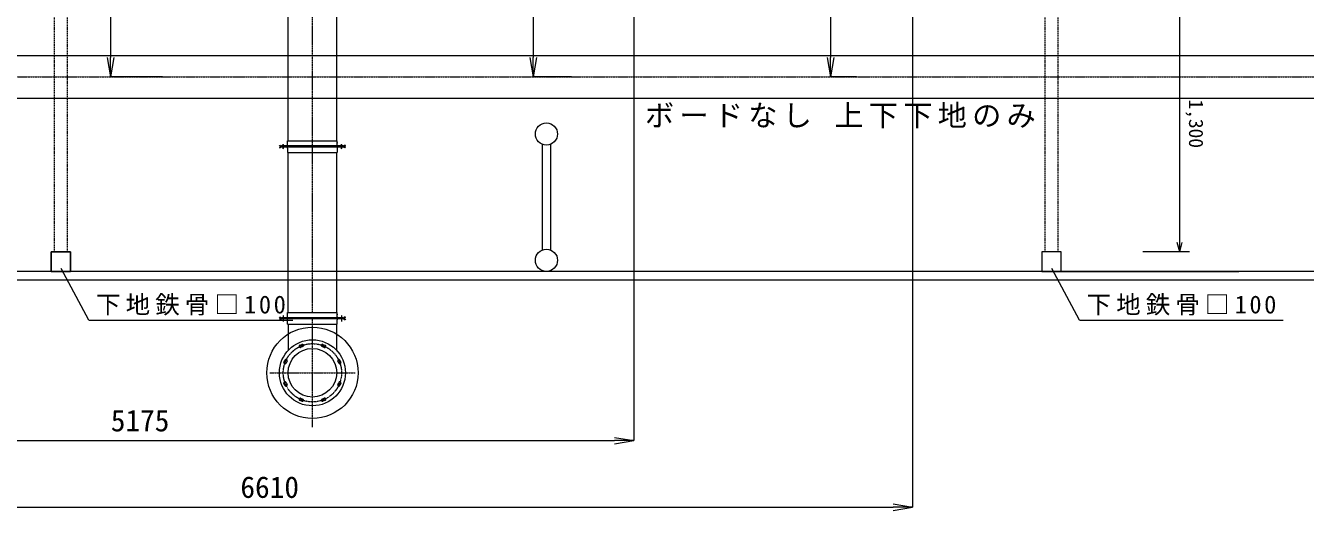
# Model space of a CAD drawing. Units: millimetres at full size. Extents: x -21196 to 21204, y -11807 to 11807.
# Drawn here: x -16653 to -10063, y -11807 to -9312 of the extents above; entities that cross this region are included whole.
import ezdxf
from ezdxf.enums import TextEntityAlignment as Align

# ---------------------------------------------------------------- set-up
doc = ezdxf.new("R2010")
doc.units = ezdxf.units.MM
doc.header["$LTSCALE"] = 0.5
doc.header["$PDMODE"] = 32
doc.header["$PDSIZE"] = 0.25
doc.linetypes.add('USER5', pattern=[2, 1.25, -0.25, 0.25, -0.25])
doc.linetypes.add('USER7', pattern=[38.099999, 12.7, -6.35, 12.7, -6.35])
for name, color, linetype, lineweight in [('0-1_0(機器配置図 260128.dwg)', 7, 'Continuous', 9), ('0-2_0-0(241129配置図菊池追記(立面図).jww)(機器配置図 260128.dwg)', 7, 'Continuous', 18), ('0-3_0-0(サニックス間仕切り.jww)(機器配置図 260128.dwg)', 7, 'Continuous', 9), ('0-4_0-2(241129配置図菊池追記(立面図).jww)(機器配置図 260128.dwg)', 7, 'Continuous', 9), ('0-A_AM_5(機器配置図 260128.dwg)', 6, 'Continuous', 15)]:
    doc.layers.add(name, color=color, linetype=linetype, lineweight=lineweight)
doc.styles.add('ＭＳ ゴシック', font='')
doc.styles.get('ＭＳ ゴシック').set_extended_font_data('MS Gothic')

msp = doc.modelspace()

# ---------------------------------------------------------------- linework, layer by layer
at = {"layer": '0-1_0(機器配置図 260128.dwg)'}
for p, q in [((-15300.7399, -9904.8451), (-15300.7399, -8944.4138)), ((-15050.7399, -9904.8451), (-15050.7399, -8944.4138)), ((-15345.7406, -9930.2274), (-15340.7573, -9933.1045)), ((-15345.7406, -9939.4627), (-15340.7573, -9936.5856)), ((-15345.7397, -9930.2266), (-15344.2402, -9927.6295)), ((-15345.7397, -9939.4635), (-15344.2402, -9942.0606)), ((-15344.2406, -9927.6293), (-15339.2573, -9930.5064)), ((-15344.2406, -9942.0608), (-15339.2573, -9939.1837)), ((-15017.2232, -9931.8451), (-15334.2566, -9931.8451)), ((-15017.2232, -9934.8451), (-15334.2566, -9934.8451)), ((-15017.2232, -9934.8451), (-15334.2566, -9934.8451)), ((-15017.2232, -9937.8451), (-15334.2566, -9937.8451)), ((-15303.7401, -9926.8451), (-15303.7401, -9904.8448)), ((-15303.7401, -9942.8451), (-15303.7401, -9964.8453)), ((-15303.7399, -9904.8451), (-15047.7399, -9904.8451)), ((-15047.7401, -9926.8451), (-15047.7401, -9904.8448)), ((-15047.7401, -9942.8451), (-15047.7401, -9964.8453)), ((-15007.2403, -9927.628), (-15012.2235, -9930.505)), ((-15007.2403, -9942.0621), (-15012.2235, -9939.1851)), ((-15005.7403, -9930.2261), (-15010.7235, -9933.1031)), ((-15005.7403, -9939.464), (-15010.7235, -9936.587)), ((-15005.7383, -9930.2252), (-15007.2384, -9927.6269)), ((-15005.7383, -9939.4649), (-15007.2384, -9942.0632)), ((-15303.7399, -9964.845), (-15047.7399, -9964.845)), ((-15300.7399, -10788.933), (-15300.7399, -9964.845)), ((-15050.7399, -10788.933), (-15050.7399, -9964.845)), ((-15303.7401, -10810.933), (-15303.7401, -10788.9328)), ((-15303.7399, -10788.933), (-15047.7399, -10788.933)), ((-15047.7401, -10810.933), (-15047.7401, -10788.9328)), ((-15345.7406, -10814.3153), (-15340.7573, -10817.1924)), ((-15340.7571, -10820.6737), (-15345.7402, -10823.5506)), ((-15345.74, -10823.5509), (-15344.2402, -10826.1486)), ((-15345.7397, -10814.3146), (-15344.2402, -10811.7175)), ((-15344.2406, -10811.7172), (-15339.2573, -10814.5944)), ((-15339.2572, -10823.2718), (-15344.2402, -10826.1487)), ((-15017.2229, -10818.9335), (-15334.2569, -10818.9326)), ((-15017.2229, -10821.9335), (-15334.2569, -10821.9326)), ((-15017.2232, -10815.933), (-15334.2566, -10815.933)), ((-15017.2232, -10818.933), (-15334.2566, -10818.933)), ((-15303.7401, -10848.9326), (-15303.74, -10826.9326)), ((-15303.7401, -10848.9326), (-15047.7399, -10848.9333)), ((-15300.7399, -10848.9326), (-15300.7399, -10983.7159)), ((-15050.7399, -10983.7159), (-15050.7399, -10848.9333)), ((-15047.7399, -10848.9333), (-15047.7399, -10826.9334)), ((-15007.2403, -10811.7159), (-15012.2235, -10814.5929)), ((-15012.2227, -10823.2727), (-15007.2396, -10826.1496)), ((-15005.7403, -10814.314), (-15010.7235, -10817.191)), ((-15010.7227, -10820.6746), (-15005.7397, -10823.5515)), ((-15005.7399, -10823.5519), (-15007.2397, -10826.1496)), ((-15005.7383, -10814.3132), (-15007.2384, -10811.7149)), ((-15240.9807, -10957.1035), (-15229.8964, -10952.5122)), ((-15225.3042, -10963.5988), (-15236.3885, -10968.1901)), ((-15115.0913, -10968.1901), (-15126.1757, -10963.5988)), ((-15121.5835, -10952.5122), (-15110.4991, -10957.1035)), ((-15322.1608, -11044.7766), (-15317.5695, -11033.6923)), ((-15306.4829, -11038.2845), (-15311.0742, -11049.3688)), ((-15040.4056, -11049.3688), (-15044.9969, -11038.2845)), ((-15033.9103, -11033.6923), (-15029.3191, -11044.7766)), ((-15317.5695, -11164.1739), (-15322.1608, -11153.0895)), ((-15311.0742, -11148.4973), (-15306.4829, -11159.5817)), ((-15044.9969, -11159.5817), (-15040.4056, -11148.4973)), ((-15029.3191, -11153.0895), (-15033.9103, -11164.1739)), ((-15229.8964, -11245.3539), (-15240.9807, -11240.7627)), ((-15236.3885, -11229.6761), (-15225.3042, -11234.2674)), ((-15126.1757, -11234.2674), (-15115.0913, -11229.6761)), ((-15110.4991, -11240.7627), (-15121.5835, -11245.3539))]:
    msp.add_line(p, q, dxfattribs=at)
at = {"layer": '0-1_0(機器配置図 260128.dwg)', "linetype": 'USER5'}
for p, q in [((-15175.7399, -9934.8451), (-15175.7399, -8918.4108)), ((-15325.7401, -9948.0582), (-15325.7401, -9921.6315)), ((-15325.7401, -9921.6319), (-15325.7401, -9948.0586)), ((-15175.7399, -10788.933), (-15175.7399, -9934.8451)), ((-15025.7401, -9921.6317), (-15025.7401, -9948.0584)), ((-15025.7401, -9948.0584), (-15025.7401, -9921.6317)), ((-15325.7401, -10805.7198), (-15325.7401, -10832.1465)), ((-15325.7399, -10802.5242), (-15325.74, -10835.341)), ((-15025.7401, -10805.7197), (-15025.7401, -10832.1464)), ((-15025.7398, -10802.525), (-15025.7399, -10835.3418)), ((-15175.7399, -11379.0584), (-15175.7399, -10818.933)), ((-15395.7399, -11098.9331), (-14955.7399, -11098.9331))]:
    msp.add_line(p, q, dxfattribs=at)
at = {"layer": '0-1_0(機器配置図 260128.dwg)'}
for radius in [235, 170, 125, 125]:
    msp.add_circle((-15175.7399, -11098.9331), radius, dxfattribs=at)
at = {"layer": '0-1_0(機器配置図 260128.dwg)', "linetype": 'USER5'}
msp.add_circle((-15175.7399, -11098.9331), 150, dxfattribs=at)
at = {"layer": '0-1_0(機器配置図 260128.dwg)'}
for centre, radius, start, end in [((-15334.2565, -9921.8447), 13, 240.00013, 270.00002), ((-15334.2565, -9947.8454), 13, 89.99998, 119.99987), ((-15334.2565, -9921.8447), 10, 240.00013, 270.00002), ((-15334.2565, -9947.8454), 10, 89.99998, 119.99987), ((-15308.7401, -9926.8451), 5, 270, 0), ((-15308.7401, -9942.8451), 5, 0, 90), ((-15042.7401, -9926.8451), 5, 180, 270), ((-15042.7401, -9942.8451), 5, 90, 180), ((-15017.2231, -9921.8447), 10, 270.00007, 299.99996), ((-15017.2231, -9921.8447), 13, 270.00007, 299.99996), ((-15017.2231, -9947.8454), 13, 60.00004, 89.99993), ((-15017.2231, -9947.8454), 10, 60.00004, 89.99993), ((-15334.257, -10831.9325), 13, 89.99986, 119.9998), ((-15334.2565, -10805.9327), 13, 240.00013, 270.00002), ((-15334.257, -10831.9325), 10, 89.99986, 119.9998), ((-15334.2565, -10805.9327), 10, 240.00013, 270.00002), ((-15308.7401, -10810.933), 5, 270, 0), ((-15308.74, -10826.9326), 5, 359.99984, 89.99984), ((-15042.7401, -10810.933), 5, 180, 270), ((-15042.7399, -10826.9334), 5, 89.99984, 179.99984), ((-15017.2231, -10805.9327), 10, 270.00007, 299.99996), ((-15017.2231, -10805.9327), 13, 270.00007, 299.99996), ((-15017.2229, -10831.9334), 13, 59.99988, 89.99982), ((-15017.2229, -10831.9334), 10, 59.99988, 89.99982), ((-15238.6846, -10962.6468), 6, 112.5, 292.5), ((-15227.6003, -10958.0555), 6, 292.5, 112.5), ((-15123.8796, -10958.0555), 6, 67.5, 247.5), ((-15112.7952, -10962.6468), 6, 247.5, 67.5), ((-15316.6175, -11047.0727), 6, 157.5, 337.5), ((-15312.0262, -11035.9884), 6, 337.5, 157.5), ((-15039.4536, -11035.9884), 6, 22.5, 202.5), ((-15034.8623, -11047.0727), 6, 202.5, 22.5), ((-15316.6175, -11150.7934), 6, 22.5, 202.5), ((-15312.0262, -11161.8778), 6, 202.5, 22.5), ((-15039.4536, -11161.8778), 6, 157.5, 337.5), ((-15034.8623, -11150.7934), 6, 337.5, 157.5), ((-15238.6846, -11235.2194), 6, 67.5, 247.5), ((-15227.6003, -11239.8107), 6, 247.5, 67.5), ((-15123.8796, -11239.8107), 6, 112.5, 292.5), ((-15112.7952, -11235.2194), 6, 292.5, 112.5)]:
    msp.add_arc(centre, radius, start, end, dxfattribs=at)
for p in [(-15047.7971, -9915.5727), (-15047.7971, -10799.6606), (-15175.74, -10818.933)]:
    msp.add_point(p, dxfattribs=at)
at = {"layer": '0-2_0-0(241129配置図菊池追記(立面図).jww)(機器配置図 260128.dwg)'}
for p, q in [((-13992.1316, -9923.1579), (-13992.1316, -10467.1334)), ((-13949.4316, -9923.1579), (-13949.4316, -10467.1334))]:
    msp.add_line(p, q, dxfattribs=at)
for points in [[(16029.2181, 11537.0041), (21086.368, 11537.0041), (21086.368, -10577.2956), (-19027.9315, -10577.2956)], [(-11420.7816, -10477.2956), (-11420.7816, -10577.2956), (-11520.7816, -10577.2956)]]:
    msp.add_lwpolyline(points, dxfattribs=at)
msp.add_lwpolyline([(-16520.7815, -10477.2956), (-16420.7815, -10477.2956), (-16420.7815, -10577.2956), (-16520.7815, -10577.2956)], close=True, dxfattribs=at)
for centre in [(-13970.7816, -9870.1456), (-13970.7816, -10520.1456)]:
    msp.add_circle(centre, 57.15, dxfattribs=at)
at = {"layer": '0-3_0-0(サニックス間仕切り.jww)(機器配置図 260128.dwg)', "linetype": 'USER7', "lineweight": 18}
for p, q in [((-16503.2815, -10477.2956), (-16503.2815, -9177.2956)), ((-16438.2815, -9177.2956), (-16438.2815, -10477.2956)), ((-11403.2815, -10477.2956), (-11403.2815, -9177.2956)), ((-11338.2815, -9177.2956), (-11338.2815, -10477.2956))]:
    msp.add_line(p, q, dxfattribs=at)
at = {"layer": '0-3_0-0(サニックス間仕切り.jww)(機器配置図 260128.dwg)'}
for p, q in [((-10710.2285, -10477.2956), (-10710.2285, -9177.2956)), ((-10710.2285, -10477.2956), (-10723.1694, -10428.9993)), ((-10710.2285, -10477.2956), (-10697.2875, -10428.9993)), ((-10660.2285, -10477.2956), (-10899.271, -10477.2956))]:
    msp.add_line(p, q, dxfattribs=at)
at = {"layer": '0-3_0-0(サニックス間仕切り.jww)(機器配置図 260128.dwg)', "lineweight": 18}
for p, q in [((-11420.7815, -10577.2956), (-17048.7745, -10577.2956)), ((-11320.7815, -10577.2956), (-10406.2351, -10577.2956))]:
    msp.add_line(p, q, dxfattribs=at)
at = {"layer": '0-3_0-0(サニックス間仕切り.jww)(機器配置図 260128.dwg)', "lineweight": 20}
for p, q in [((-16326.4473, -10827.9888), (-16469.053, -10561.5517)), ((-11226.4473, -10827.9888), (-11369.053, -10561.5517)), ((-16326.4473, -10827.9888), (-15277.181, -10827.9888)), ((-11226.4473, -10827.9888), (-10177.181, -10827.9888))]:
    msp.add_line(p, q, dxfattribs=at)
at = {"layer": '0-3_0-0(サニックス間仕切り.jww)(機器配置図 260128.dwg)', "lineweight": 18}
for points in [[(-16420.7815, -10577.2956), (-16420.7815, -10477.2956), (-16520.7815, -10477.2956), (-16520.7815, -10577.2956)], [(-11320.7815, -10577.2956), (-11320.7815, -10477.2956), (-11420.7815, -10477.2956), (-11420.7815, -10577.2956)]]:
    msp.add_lwpolyline(points, close=True, dxfattribs=at)
at = {"layer": '0-4_0-2(241129配置図菊池追記(立面図).jww)(機器配置図 260128.dwg)', "lineweight": 18}
for p, q in [((-18795.7815, -9466.0957), (20854.218, -9466.0957)), ((-18795.7815, -9685.8956), (20854.218, -9685.8956)), ((-19145.7815, -10620.0456), (21204.218, -10620.0456))]:
    msp.add_line(p, q, dxfattribs=at)
at = {"layer": '0-4_0-2(241129配置図菊池追記(立面図).jww)(機器配置図 260128.dwg)', "linetype": 'USER5', "lineweight": 18}
msp.add_line((-18795.7815, -9575.9956), (20854.218, -9575.9956), dxfattribs=at)
at = {"layer": '0-A_AM_5(機器配置図 260128.dwg)'}
for p, q in [((-16215.2138, -6943.6113), (-16215.2138, -9475.9956)), ((-12508.4954, -8007.6365), (-12508.4954, -9475.9956)), ((-12085.8346, -8256.0991), (-12085.8346, -11790.5141)), ((-14039.2616, -8646.8742), (-14039.2616, -9475.9956)), ((-13520.7815, -8902.518), (-13520.7815, -11448.1503)), ((-16198.5471, -9475.9956), (-16215.2138, -9575.9956)), ((-14022.5949, -9475.9956), (-14039.2616, -9575.9956)), ((-12491.8287, -9475.9956), (-12508.4954, -9575.9956)), ((-15947.0967, -9575.9956), (-16215.3938, -9575.9956)), ((-13841.81, -9575.9956), (-14039.4416, -9575.9956)), ((-12374.1073, -9575.9956), (-12508.6754, -9575.9956)), ((-18595.7815, -11447.9703), (-13620.7815, -11447.9703)), ((-13620.7815, -11431.3036), (-13520.7815, -11447.9703)), ((-18595.7815, -11790.3341), (-12185.8346, -11790.3341)), ((-12185.8346, -11773.6674), (-12085.8346, -11790.3341))]:
    msp.add_line(p, q, dxfattribs=at)
for points in [[(-16231.8804, -9475.9956), (-16215.2138, -9575.9956), (-16215.2138, -9475.9956)], [(-14055.9282, -9475.9956), (-14039.2616, -9575.9956), (-14039.2616, -9475.9956)], [(-12525.1621, -9475.9956), (-12508.4954, -9575.9956), (-12508.4954, -9475.9956)], [(-13620.7815, -11464.6369), (-13520.7815, -11447.9703), (-13620.7815, -11447.9703)], [(-12185.8346, -11807.0007), (-12085.8346, -11790.3341), (-12185.8346, -11790.3341)]]:
    msp.add_lwpolyline(points, dxfattribs=at)

# ---------------------------------------------------------------- texts
at = {"layer": '0-3_0-0(サニックス間仕切り.jww)(機器配置図 260128.dwg)', "style": 'ＭＳ ゴシック'}
msp.add_text('1,300', height=73.44, rotation=270, dxfattribs=at).set_placement((-10684.4587, -9692.5033), align=Align.BOTTOM_LEFT)
at = {"layer": '0-3_0-0(サニックス間仕切り.jww)(機器配置図 260128.dwg)', "attachment_point": 7, "style": 'ＭＳ ゴシック'}
for s, insert, char_height in [('\\T1.18;ボードなし\\~上下下地のみ', (-13463.734, -9841.2448), 110.2), ('\\T1.21;下地鉄骨□100', (-16289.8072, -10804.1268), 92.38), ('\\T1.21;下地鉄骨□100', (-11189.8072, -10804.1268), 92.38)]:
    msp.add_mtext(s, dxfattribs=dict(at, insert=insert, char_height=char_height))
at = {"layer": '0-A_AM_5(機器配置図 260128.dwg)', "style": 'ＭＳ ゴシック'}
for s, p in [('5175', (-16214.0589, -11433.5703)), ('6610', (-15546.5854, -11775.9341))]:
    msp.add_text(s, height=110.9, dxfattribs=at).set_placement(p, align=Align.BOTTOM_LEFT)

doc.saveas('drawing.dxf')
